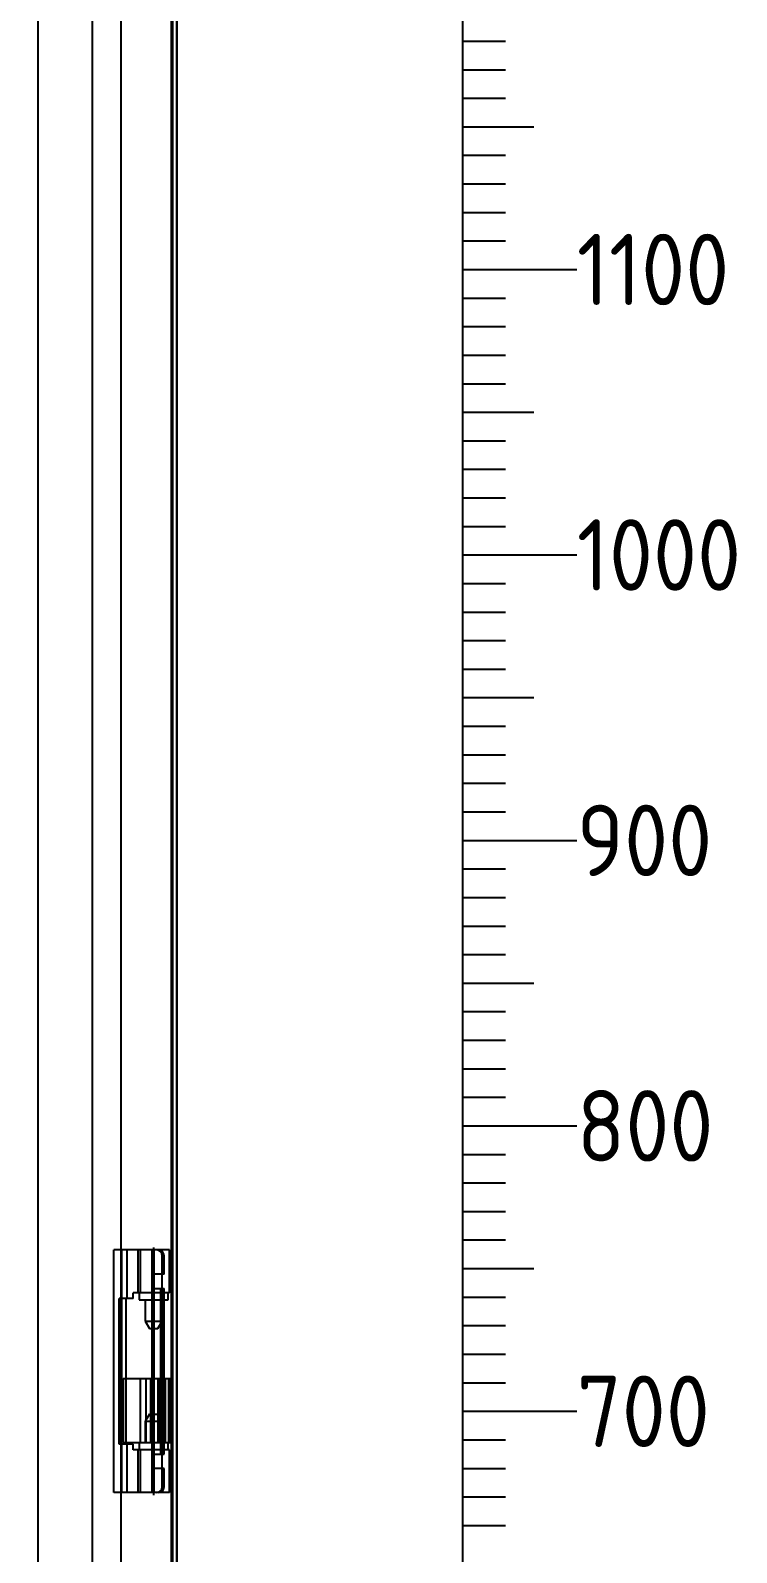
# Model space of a CAD drawing. Header units: millimetres. Extents: x 37984 to 70752, y 14140 to 37584.
# Drawn here: x 39950 to 40198, y 31419 to 31953 of the extents above; entities that cross this region are included whole.
import ezdxf
from ezdxf.enums import TextEntityAlignment as Align

# ---------------------------------------------------------------- set-up
doc = ezdxf.new("R2010")
doc.units = ezdxf.units.MM
doc.set_wipeout_variables(frame=1)
doc.layers.add('! NO PLOT !', color=7, linetype='Continuous', true_color=0xff75dd, plot=False)
doc.layers.add('000-PI-ORMAR', color=2, linetype='Continuous')
doc.styles.add('PI0', font='isocpeur.ttf', dxfattribs={"width": 0.9})

# ---------------------------------------------------------------- blocks, each defined once
blk = doc.blocks.new('skala_2300')
for p, q in [((0, 1400), (0, 540)), ((0, 1180), (15, 1180)), ((0, 1170), (15, 1170)), ((0, 1160), (15, 1160)), ((0, 1150), (25, 1150)), ((0, 1140), (15, 1140)), ((0, 1130), (15, 1130)), ((0, 1120), (15, 1120)), ((0, 1110), (15, 1110)), ((0, 1100), (40, 1100)), ((0, 1090), (15, 1090)), ((0, 1080), (15, 1080)), ((0, 1070), (15, 1070)), ((0, 1060), (15, 1060)), ((0, 1050), (25, 1050)), ((0, 1040), (15, 1040)), ((0, 1030), (15, 1030)), ((0, 1020), (15, 1020)), ((0, 1010), (15, 1010)), ((0, 1000), (40, 1000)), ((0, 1000), (40, 1000)), ((0, 1000), (40, 1000)), ((0, 1000), (40, 1000)), ((0, 990), (15, 990)), ((0, 980), (15, 980)), ((0, 970), (15, 970)), ((0, 960), (15, 960)), ((0, 950), (25, 950)), ((0, 940), (15, 940)), ((0, 930), (15, 930)), ((0, 920), (15, 920)), ((0, 910), (15, 910)), ((0, 900), (40, 900)), ((0, 890), (15, 890)), ((0, 880), (15, 880)), ((0, 870), (15, 870)), ((0, 860), (15, 860)), ((0, 850), (25, 850)), ((0, 840), (15, 840)), ((0, 830), (15, 830)), ((0, 820), (15, 820)), ((0, 810), (15, 810)), ((0, 800), (40, 800)), ((0, 800), (40, 800)), ((0, 800), (40, 800)), ((0, 800), (40, 800)), ((0, 800), (40, 800)), ((0, 790), (15, 790)), ((0, 780), (15, 780)), ((0, 770), (15, 770)), ((0, 760), (15, 760)), ((0, 750), (25, 750)), ((0, 740), (15, 740)), ((0, 730), (15, 730)), ((0, 720), (15, 720)), ((0, 710), (15, 710)), ((0, 700), (40, 700)), ((0, 690), (15, 690)), ((0, 680), (15, 680)), ((0, 670), (15, 670)), ((0, 660), (15, 660))]:
    blk.add_line(p, q)
at = {"style": 'PI0', "width": 0.9}
for s, p in [('1100', (40, 1100)), ('1000', (40, 1000)), ('900', (40, 900)), ('800', (40, 800)), ('700', (40, 700))]:
    blk.add_text(s, height=25, dxfattribs=at).set_placement(p, align=Align.MIDDLE_LEFT)

msp = doc.modelspace()

# ---------------------------------------------------------------- block references
msp.add_blockref('skala_2300', (40101.672, 30768.904))

# ---------------------------------------------------------------- wipeouts: each hides what was drawn before it
msp.add_wipeout([(39609.672, 32763.904), (40001.672, 32763.904), (40001.672, 30766.904), (39609.672, 30766.904)]).dxf.layer = '000-PI-ORMAR'

# ---------------------------------------------------------------- next in the draw order: linework, layer by layer
at = {"layer": '! NO PLOT !'}
for p, q in [((39982.184, 30788.404), (39982.184, 32749.904)), ((39972.184, 30803.404), (39972.184, 32734.904)), ((39953.184, 30849.154), (39953.184, 32689.154)), ((39993.577, 31496.554), (39993.577, 31526.254)), ((39979.684, 31440.404), (39979.684, 31525.404)), ((39999.127, 31525.404), (39979.684, 31525.404)), ((39982.167, 31508.404), (39982.167, 31525.404)), ((39982.372, 31440.404), (39982.372, 31525.404)), ((39984.265, 31508.404), (39984.265, 31525.404)), ((39988.027, 31525.404), (39988.027, 31510.404)), ((39988.94, 31510.404), (39988.94, 31525.404)), ((39993.048, 31440.404), (39993.048, 31525.404)), ((39993.577, 31510.404), (39993.577, 31525.404)), ((39993.795, 31440.404), (39993.795, 31525.404)), ((39996.555, 31523.404), (39997.202, 31523.404)), ((39996.555, 31442.404), (39996.555, 31523.404)), ((39997.202, 31516.904), (39997.202, 31523.404)), ((39999.127, 31510.404), (39999.127, 31525.404)), ((39997.202, 31516.904), (39993.048, 31516.904)), ((39996.559, 31448.904), (39996.559, 31516.904)), ((39999.127, 31510.404), (39986.363, 31510.404)), ((39986.363, 31508.404), (39986.363, 31510.404)), ((39988.477, 31510.404), (39988.477, 31507.904)), ((39993.048, 31511.904), (39997.283, 31511.904)), ((39996.13, 31453.904), (39996.13, 31511.904)), ((39996.849, 31453.904), (39996.849, 31511.904)), ((39997.283, 31453.904), (39997.283, 31511.904)), ((39998.677, 31507.904), (39998.677, 31510.404)), ((39981.439, 31457.404), (39981.439, 31508.404)), ((39986.363, 31508.404), (39981.439, 31508.404)), ((39983.901, 31457.404), (39983.901, 31508.404)), ((39988.477, 31507.904), (39998.677, 31507.904)), ((39990.627, 31507.904), (39990.627, 31500.415)), ((39996.527, 31500.415), (39996.527, 31507.904)), ((39990.627, 31500.415), (39992.077, 31497.904)), ((39990.627, 31500.415), (39996.527, 31500.415)), ((39995.077, 31497.904), (39996.527, 31500.415)), ((39992.077, 31497.904), (39995.077, 31497.904)), ((39982.884, 31480.404), (39999.684, 31480.404)), ((39982.884, 31480.404), (39982.884, 31457.904)), ((39988.834, 31480.404), (39988.834, 31457.904)), ((39990.834, 31480.404), (39990.834, 31457.904)), ((39992.505, 31480.404), (39992.505, 31457.904)), ((39992.862, 31480.404), (39992.862, 31457.904)), ((39995.005, 31480.404), (39995.005, 31457.904)), ((39995.362, 31480.404), (39995.362, 31457.904)), ((39995.723, 31480.404), (39995.723, 31457.904)), ((39996.847, 31480.404), (39996.847, 31457.904)), ((39997.602, 31480.404), (39997.602, 31457.904)), ((39997.723, 31457.904), (39997.723, 31480.404)), ((39998.726, 31480.404), (39998.726, 31457.904)), ((39999.482, 31480.404), (39999.482, 31457.904)), ((39992.077, 31467.904), (39990.627, 31465.392)), ((39992.077, 31467.904), (39995.077, 31467.904)), ((39993.577, 31439.554), (39993.577, 31469.254)), ((39996.527, 31465.392), (39995.077, 31467.904)), ((39990.627, 31465.392), (39996.527, 31465.392)), ((39990.627, 31465.392), (39990.627, 31457.904)), ((39996.527, 31457.904), (39996.527, 31465.392)), ((39986.363, 31457.404), (39981.439, 31457.404)), ((39982.167, 31440.404), (39982.167, 31457.404)), ((39982.884, 31457.904), (39999.684, 31457.904)), ((39984.265, 31440.404), (39984.265, 31457.404)), ((39986.363, 31455.404), (39986.363, 31457.404)), ((39988.477, 31457.904), (39988.477, 31455.404)), ((39998.677, 31455.404), (39998.677, 31457.904)), ((39999.127, 31455.404), (39986.363, 31455.404)), ((39988.027, 31455.404), (39988.027, 31440.404)), ((39988.94, 31440.404), (39988.94, 31455.404)), ((39993.048, 31453.904), (39997.283, 31453.904)), ((39993.577, 31440.404), (39993.577, 31455.404)), ((39999.127, 31440.404), (39999.127, 31455.404)), ((39997.202, 31448.904), (39993.048, 31448.904)), ((39997.202, 31442.404), (39997.202, 31448.904)), ((39996.555, 31442.404), (39997.202, 31442.404)), ((39999.127, 31440.404), (39979.684, 31440.404))]:
    msp.add_line(p, q, dxfattribs=at)
for centre, start_param, end_param in [((39994.623, 31523.404), 4.712389, 6.2831853), ((39995.27, 31523.404), 4.712389, 6.2831853), ((39994.623, 31442.404), 3.1415927, 4.712389), ((39995.27, 31442.404), 3.1415927, 4.712389)]:
    msp.add_ellipse(centre, major_axis=(0, 2), ratio=0.9659258, start_param=start_param, end_param=end_param, dxfattribs=at)
at = {"layer": '000-PI-ORMAR'}
for p, q in [((39999.684, 32759.404), (39999.684, 30778.904)), ((40000.172, 32761.404), (40000.172, 30776.904)), ((40001.672, 32761.404), (40001.672, 30776.904)), ((40001.684, 30776.904), (40001.684, 32761.404)), ((40001.684, 30776.904), (40001.684, 32761.404))]:
    msp.add_line(p, q, dxfattribs=at)

doc.saveas('drawing.dxf')
